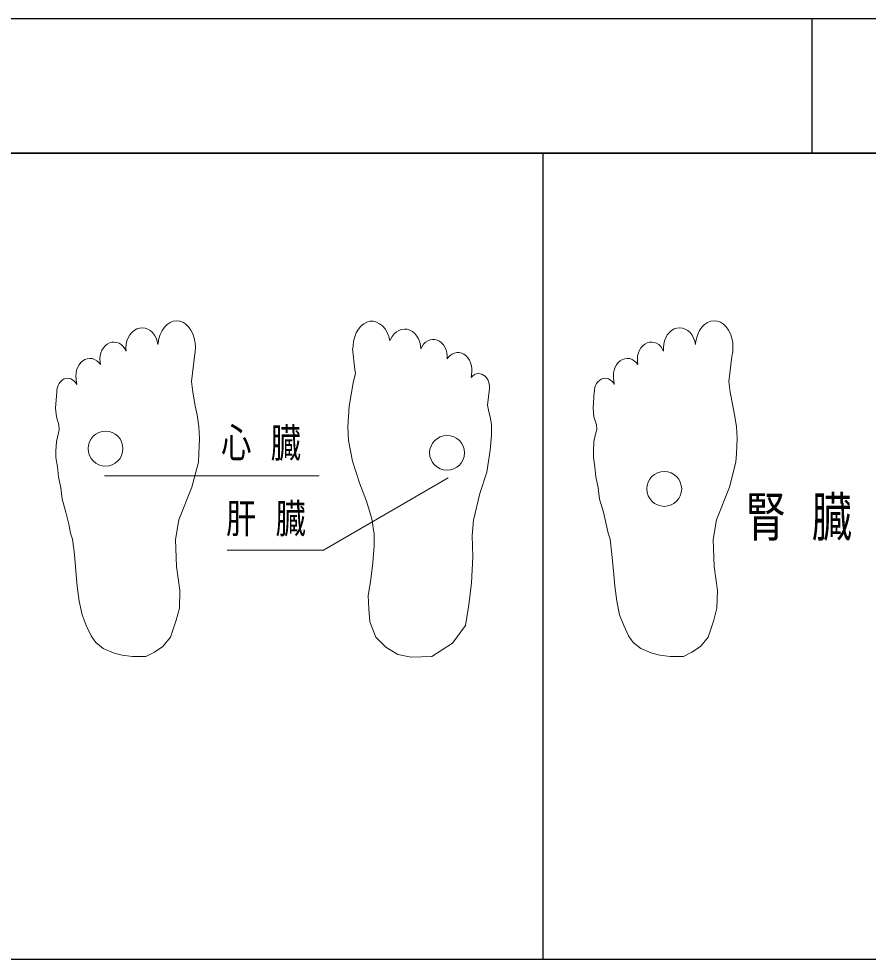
# Model space of a CAD drawing. Units: millimetres on the paper. Extents: x -365 to 0, y -12 to 257.
# Drawn here: x -253.03 to -231.96, y 204.02 to 227.35 of the extents above; entities that cross this region are included whole.
import ezdxf

# ---------------------------------------------------------------- set-up
doc = ezdxf.new("R2010")
doc.units = ezdxf.units.MM
doc.layers.add('LY_1', color=7, linetype='Continuous', lineweight=13)
doc.styles.add('ＭＳ ゴシック', font='')
doc.styles.get('ＭＳ ゴシック').set_extended_font_data('MS Gothic')

msp = doc.modelspace()

# ---------------------------------------------------------------- linework, layer by layer
at = {"layer": 'LY_1', "lineweight": 25}
for p, q in [((-233.356, 227.35), (-253.356, 227.35)), ((-233.356, 227.35), (-233.356, 224.017)), ((-213.356, 227.35), (-233.356, 227.35)), ((-233.356, 227.35), (-233.356, 224.017)), ((-253.356, 224.017), (-213.356, 224.017)), ((-233.356, 224.017), (-253.356, 224.017)), ((-253.356, 224.017), (-213.356, 224.017)), ((-240.023, 204.017), (-240.023, 224.017)), ((-213.356, 224.017), (-233.356, 224.017)), ((-253.356, 204.017), (-213.356, 204.017))]:
    msp.add_line(p, q, dxfattribs=at)
at = {"layer": 'LY_1'}
for p, q in [((-249.274, 219.817), (-249.347, 219.767)), ((-249.195, 219.848), (-249.274, 219.817)), ((-249.114, 219.859), (-249.195, 219.848)), ((-249.033, 219.85), (-249.114, 219.859)), ((-248.954, 219.821), (-249.033, 219.85)), ((-248.88, 219.773), (-248.954, 219.821)), ((-244.393, 219.823), (-244.469, 219.783)), ((-244.313, 219.844), (-244.393, 219.823)), ((-244.232, 219.844), (-244.313, 219.844)), ((-244.152, 219.825), (-244.232, 219.844)), ((-244.075, 219.785), (-244.152, 219.825)), ((-235.94, 219.817), (-236.014, 219.767)), ((-235.862, 219.848), (-235.94, 219.817)), ((-235.781, 219.859), (-235.862, 219.848)), ((-235.7, 219.85), (-235.781, 219.859)), ((-235.621, 219.821), (-235.7, 219.85)), ((-235.547, 219.773), (-235.621, 219.821)), ((-250.223, 219.569), (-250.272, 219.508)), ((-250.165, 219.618), (-250.223, 219.569)), ((-250.102, 219.655), (-250.165, 219.618)), ((-250.034, 219.676), (-250.102, 219.655)), ((-249.965, 219.683), (-250.034, 219.676)), ((-249.895, 219.675), (-249.965, 219.683)), ((-249.828, 219.651), (-249.895, 219.675)), ((-249.765, 219.614), (-249.828, 219.651)), ((-249.708, 219.563), (-249.765, 219.614)), ((-249.47, 219.616), (-249.516, 219.521)), ((-249.413, 219.699), (-249.47, 219.616)), ((-249.347, 219.767), (-249.413, 219.699)), ((-248.813, 219.707), (-248.88, 219.773)), ((-248.755, 219.626), (-248.813, 219.707)), ((-248.708, 219.531), (-248.755, 219.626)), ((-244.602, 219.649), (-244.654, 219.559)), ((-244.54, 219.724), (-244.602, 219.649)), ((-244.469, 219.783), (-244.54, 219.724)), ((-244.004, 219.728), (-244.075, 219.785)), ((-243.942, 219.654), (-244.004, 219.728)), ((-243.889, 219.565), (-243.942, 219.654)), ((-243.848, 219.465), (-243.889, 219.565)), ((-243.659, 219.582), (-243.716, 219.531)), ((-243.596, 219.62), (-243.659, 219.582)), ((-243.529, 219.644), (-243.596, 219.62)), ((-243.46, 219.652), (-243.529, 219.644)), ((-243.39, 219.646), (-243.46, 219.652)), ((-243.323, 219.625), (-243.39, 219.646)), ((-243.259, 219.589), (-243.323, 219.625)), ((-243.201, 219.54), (-243.259, 219.589)), ((-236.889, 219.569), (-236.939, 219.508)), ((-236.832, 219.618), (-236.889, 219.569)), ((-236.768, 219.655), (-236.832, 219.618)), ((-236.701, 219.676), (-236.768, 219.655)), ((-236.631, 219.683), (-236.701, 219.676)), ((-236.562, 219.675), (-236.631, 219.683)), ((-236.495, 219.651), (-236.562, 219.675)), ((-236.432, 219.614), (-236.495, 219.651)), ((-236.375, 219.563), (-236.432, 219.614)), ((-236.137, 219.616), (-236.183, 219.521)), ((-236.08, 219.699), (-236.137, 219.616)), ((-236.014, 219.767), (-236.08, 219.699)), ((-235.48, 219.707), (-235.547, 219.773)), ((-235.422, 219.626), (-235.48, 219.707)), ((-235.375, 219.531), (-235.422, 219.626)), ((-250.343, 219.358), (-250.362, 219.274)), ((-250.313, 219.437), (-250.343, 219.358)), ((-250.272, 219.508), (-250.313, 219.437)), ((-249.66, 219.501), (-249.708, 219.563)), ((-249.62, 219.429), (-249.66, 219.501)), ((-249.591, 219.35), (-249.62, 219.429)), ((-249.574, 219.265), (-249.591, 219.35)), ((-249.55, 219.415), (-249.57, 219.302)), ((-249.516, 219.521), (-249.55, 219.415)), ((-248.673, 219.426), (-248.708, 219.531)), ((-248.651, 219.314), (-248.673, 219.426)), ((-244.721, 219.349), (-244.735, 219.235)), ((-244.694, 219.458), (-244.721, 219.349)), ((-244.654, 219.559), (-244.694, 219.458)), ((-243.82, 219.356), (-243.848, 219.465)), ((-243.804, 219.397), (-243.82, 219.356)), ((-243.764, 219.469), (-243.804, 219.397)), ((-243.716, 219.531), (-243.764, 219.469)), ((-243.152, 219.479), (-243.201, 219.54)), ((-243.111, 219.408), (-243.152, 219.479)), ((-243.08, 219.33), (-243.111, 219.408)), ((-242.883, 219.359), (-242.936, 219.323)), ((-242.826, 219.383), (-242.883, 219.359)), ((-242.766, 219.394), (-242.826, 219.383)), ((-242.705, 219.391), (-242.766, 219.394)), ((-242.646, 219.376), (-242.705, 219.391)), ((-242.59, 219.348), (-242.646, 219.376)), ((-242.539, 219.308), (-242.59, 219.348)), ((-237.01, 219.358), (-237.028, 219.274)), ((-236.98, 219.437), (-237.01, 219.358)), ((-236.939, 219.508), (-236.98, 219.437)), ((-236.326, 219.501), (-236.375, 219.563)), ((-236.287, 219.429), (-236.326, 219.501)), ((-236.258, 219.35), (-236.287, 219.429)), ((-236.241, 219.265), (-236.258, 219.35)), ((-236.217, 219.415), (-236.237, 219.302)), ((-236.183, 219.521), (-236.217, 219.415)), ((-235.34, 219.426), (-235.375, 219.531)), ((-235.318, 219.314), (-235.34, 219.426)), ((-250.963, 219.126), (-250.99, 219.059)), ((-250.927, 219.186), (-250.963, 219.126)), ((-250.883, 219.238), (-250.927, 219.186)), ((-250.832, 219.279), (-250.883, 219.238)), ((-250.777, 219.309), (-250.832, 219.279)), ((-250.718, 219.326), (-250.777, 219.309)), ((-250.657, 219.33), (-250.718, 219.326)), ((-250.597, 219.321), (-250.657, 219.33)), ((-250.54, 219.299), (-250.597, 219.321)), ((-250.486, 219.265), (-250.54, 219.299)), ((-250.437, 219.22), (-250.486, 219.265)), ((-250.396, 219.165), (-250.437, 219.22)), ((-250.363, 219.102), (-250.396, 219.165)), ((-250.362, 219.274), (-250.368, 219.188)), ((-250.368, 219.188), (-250.363, 219.102)), ((-249.57, 219.302), (-249.574, 219.265)), ((-248.643, 219.199), (-248.651, 219.314)), ((-248.65, 219.083), (-248.643, 219.199)), ((-244.745, 219.172), (-244.694, 218.643)), ((-244.735, 219.235), (-244.737, 219.172)), ((-243.062, 219.246), (-243.08, 219.33)), ((-243.054, 219.159), (-243.061, 219.246)), ((-243.024, 219.22), (-243.054, 219.159)), ((-242.984, 219.277), (-243.024, 219.22)), ((-242.936, 219.323), (-242.984, 219.277)), ((-242.494, 219.258), (-242.539, 219.308)), ((-242.456, 219.199), (-242.494, 219.258)), ((-242.428, 219.132), (-242.456, 219.199)), ((-242.409, 219.06), (-242.428, 219.132)), ((-237.63, 219.126), (-237.657, 219.059)), ((-237.594, 219.186), (-237.63, 219.126)), ((-237.55, 219.238), (-237.594, 219.186)), ((-237.499, 219.279), (-237.55, 219.238)), ((-237.443, 219.309), (-237.499, 219.279)), ((-237.385, 219.326), (-237.443, 219.309)), ((-237.324, 219.33), (-237.385, 219.326)), ((-237.264, 219.321), (-237.324, 219.33)), ((-237.206, 219.299), (-237.264, 219.321)), ((-237.152, 219.265), (-237.206, 219.299)), ((-237.104, 219.22), (-237.152, 219.265)), ((-237.063, 219.165), (-237.104, 219.22)), ((-237.03, 219.102), (-237.063, 219.165)), ((-237.028, 219.274), (-237.035, 219.188)), ((-237.035, 219.188), (-237.03, 219.102)), ((-236.237, 219.302), (-236.241, 219.265)), ((-235.31, 219.199), (-235.318, 219.314)), ((-235.316, 219.083), (-235.31, 219.199)), ((-251.44, 218.864), (-251.489, 218.82)), ((-251.385, 218.896), (-251.44, 218.864)), ((-251.327, 218.916), (-251.385, 218.896)), ((-251.267, 218.923), (-251.327, 218.916)), ((-251.207, 218.918), (-251.267, 218.923)), ((-251.148, 218.899), (-251.207, 218.918)), ((-251.093, 218.867), (-251.148, 218.899)), ((-251.043, 218.824), (-251.093, 218.867)), ((-251.008, 218.986), (-251.015, 218.911)), ((-251.015, 218.911), (-251.012, 218.836)), ((-250.99, 219.059), (-251.008, 218.986)), ((-248.743, 218.35), (-248.67, 218.97)), ((-248.67, 218.97), (-248.65, 219.083)), ((-242.4, 218.986), (-242.409, 219.06)), ((-242.402, 218.91), (-242.4, 218.986)), ((-242.376, 218.945), (-242.402, 218.91)), ((-242.329, 218.993), (-242.376, 218.945)), ((-242.277, 219.03), (-242.329, 218.993)), ((-242.22, 219.055), (-242.277, 219.03)), ((-242.16, 219.068), (-242.22, 219.055)), ((-242.1, 219.067), (-242.16, 219.068)), ((-242.04, 219.053), (-242.1, 219.067)), ((-241.984, 219.026), (-242.04, 219.053)), ((-241.932, 218.988), (-241.984, 219.026)), ((-241.886, 218.938), (-241.932, 218.988)), ((-241.847, 218.88), (-241.886, 218.938)), ((-241.818, 218.814), (-241.847, 218.88)), ((-238.107, 218.864), (-238.156, 218.82)), ((-238.052, 218.896), (-238.107, 218.864)), ((-237.994, 218.916), (-238.052, 218.896)), ((-237.934, 218.923), (-237.994, 218.916)), ((-237.873, 218.918), (-237.934, 218.923)), ((-237.815, 218.899), (-237.873, 218.918)), ((-237.76, 218.867), (-237.815, 218.899)), ((-237.71, 218.824), (-237.76, 218.867)), ((-237.675, 218.986), (-237.682, 218.911)), ((-237.682, 218.911), (-237.679, 218.836)), ((-237.657, 219.059), (-237.675, 218.986)), ((-235.41, 218.35), (-235.337, 218.97)), ((-235.337, 218.97), (-235.316, 219.083)), ((-251.591, 218.635), (-251.606, 218.562)), ((-251.566, 218.704), (-251.591, 218.635)), ((-251.531, 218.766), (-251.566, 218.704)), ((-251.489, 218.82), (-251.531, 218.766)), ((-251, 218.771), (-251.043, 218.824)), ((-251.012, 218.836), (-251, 218.771)), ((-244.694, 218.643), (-244.677, 218.558)), ((-241.798, 218.743), (-241.818, 218.814)), ((-241.788, 218.668), (-241.798, 218.743)), ((-241.789, 218.593), (-241.788, 218.668)), ((-238.258, 218.635), (-238.273, 218.562)), ((-238.233, 218.704), (-238.258, 218.635)), ((-238.198, 218.766), (-238.233, 218.704)), ((-238.156, 218.82), (-238.198, 218.766)), ((-237.667, 218.771), (-237.71, 218.824)), ((-237.679, 218.836), (-237.667, 218.771)), ((-251.917, 218.406), (-251.958, 218.379)), ((-251.872, 218.423), (-251.917, 218.406)), ((-251.826, 218.431), (-251.872, 218.423)), ((-251.78, 218.428), (-251.826, 218.431)), ((-251.734, 218.416), (-251.78, 218.428)), ((-251.691, 218.393), (-251.734, 218.416)), ((-251.606, 218.562), (-251.611, 218.487)), ((-251.611, 218.487), (-251.605, 218.412)), ((-251.605, 218.412), (-251.6, 218.384)), ((-244.677, 218.558), (-244.728, 218.319)), ((-241.8, 218.519), (-241.802, 218.454)), ((-241.799, 218.458), (-241.802, 218.454)), ((-241.8, 218.519), (-241.789, 218.593)), ((-241.763, 218.494), (-241.799, 218.458)), ((-241.722, 218.521), (-241.763, 218.494)), ((-241.677, 218.539), (-241.722, 218.521)), ((-241.631, 218.547), (-241.677, 218.539)), ((-241.585, 218.545), (-241.631, 218.547)), ((-241.54, 218.533), (-241.585, 218.545)), ((-241.496, 218.512), (-241.54, 218.533)), ((-241.457, 218.481), (-241.496, 218.512)), ((-241.422, 218.442), (-241.457, 218.481)), ((-241.394, 218.397), (-241.422, 218.442)), ((-241.372, 218.345), (-241.394, 218.397)), ((-238.583, 218.406), (-238.625, 218.379)), ((-238.539, 218.423), (-238.583, 218.406)), ((-238.493, 218.431), (-238.539, 218.423)), ((-238.447, 218.428), (-238.493, 218.431)), ((-238.401, 218.416), (-238.447, 218.428)), ((-238.358, 218.393), (-238.401, 218.416)), ((-238.273, 218.562), (-238.278, 218.487)), ((-238.278, 218.487), (-238.272, 218.412)), ((-238.272, 218.412), (-238.267, 218.384)), ((-252.069, 218.198), (-252.079, 218.141)), ((-252.051, 218.252), (-252.069, 218.198)), ((-252.026, 218.301), (-252.051, 218.252)), ((-251.995, 218.343), (-252.026, 218.301)), ((-251.958, 218.379), (-251.995, 218.343)), ((-251.652, 218.362), (-251.691, 218.393)), ((-251.618, 218.323), (-251.652, 218.362)), ((-251.59, 218.277), (-251.618, 218.323)), ((-251.6, 218.384), (-251.59, 218.277)), ((-248.743, 218.35), (-248.712, 218.086)), ((-244.728, 218.319), (-244.831, 217.739)), ((-241.352, 218.175), (-241.379, 217.967)), ((-241.357, 218.29), (-241.372, 218.345)), ((-241.351, 218.233), (-241.357, 218.29)), ((-241.352, 218.175), (-241.351, 218.233)), ((-238.736, 218.198), (-238.746, 218.141)), ((-238.718, 218.252), (-238.736, 218.198)), ((-238.693, 218.301), (-238.718, 218.252)), ((-238.662, 218.343), (-238.693, 218.301)), ((-238.625, 218.379), (-238.661, 218.343)), ((-238.319, 218.362), (-238.358, 218.393)), ((-238.285, 218.323), (-238.319, 218.362)), ((-238.256, 218.277), (-238.285, 218.323)), ((-238.267, 218.384), (-238.256, 218.277)), ((-235.41, 218.35), (-235.379, 218.086)), ((-252.085, 218.096), (-252.115, 217.688)), ((-252.079, 218.141), (-252.081, 218.096)), ((-248.712, 218.086), (-248.65, 217.745)), ((-241.379, 217.967), (-241.396, 217.767)), ((-238.751, 218.096), (-238.782, 217.688)), ((-238.746, 218.141), (-238.748, 218.096)), ((-235.379, 218.086), (-235.317, 217.745)), ((-248.65, 217.745), (-248.603, 217.527)), ((-244.831, 217.739), (-244.865, 217.227)), ((-241.396, 217.767), (-241.376, 217.637)), ((-235.317, 217.745), (-235.27, 217.527)), ((-252.115, 217.688), (-252.092, 217.477)), ((-252.092, 217.477), (-252.033, 217.277)), ((-248.603, 217.527), (-248.557, 217.233)), ((-241.376, 217.637), (-241.329, 217.433)), ((-238.782, 217.688), (-238.759, 217.477)), ((-238.759, 217.477), (-238.7, 217.277)), ((-235.27, 217.527), (-235.224, 217.233)), ((-252.033, 217.277), (-252.022, 217.16)), ((-248.557, 217.233), (-248.541, 216.938)), ((-241.329, 217.433), (-241.3, 217.278)), ((-241.3, 217.023), (-241.3, 217.278)), ((-238.7, 217.277), (-238.688, 217.16)), ((-235.224, 217.233), (-235.208, 216.938)), ((-252.045, 217.078), (-252.092, 216.866)), ((-252.022, 217.16), (-252.045, 217.078)), ((-244.865, 217.227), (-244.848, 216.886)), ((-241.334, 216.647), (-241.3, 217.023)), ((-238.712, 217.078), (-238.759, 216.866)), ((-238.688, 217.16), (-238.712, 217.078)), ((-252.092, 216.866), (-252.104, 216.62)), ((-248.541, 216.938), (-248.557, 216.565)), ((-244.848, 216.886), (-244.745, 216.374)), ((-238.759, 216.866), (-238.771, 216.62)), ((-235.208, 216.938), (-235.224, 216.565)), ((-252.104, 216.62), (-252.104, 216.467)), ((-248.557, 216.565), (-248.57, 216.353)), ((-241.42, 216.102), (-241.334, 216.647)), ((-238.771, 216.62), (-238.771, 216.467)), ((-235.224, 216.565), (-235.237, 216.353)), ((-252.104, 216.467), (-252.069, 216.232)), ((-248.732, 215.731), (-248.57, 216.353)), ((-244.745, 216.374), (-244.564, 215.808)), ((-238.771, 216.467), (-238.735, 216.232)), ((-235.399, 215.731), (-235.237, 216.353)), ((-252.069, 216.232), (-252.045, 215.986)), ((-241.59, 215.573), (-241.42, 216.102)), ((-238.735, 216.232), (-238.712, 215.986)), ((-252.045, 215.986), (-251.986, 215.716)), ((-250.901, 216.009), (-245.573, 216.009)), ((-245.469, 214.164), (-242.376, 215.957)), ((-238.712, 215.986), (-238.653, 215.716)), ((-251.986, 215.716), (-251.951, 215.434)), ((-249.057, 214.92), (-248.732, 215.731)), ((-244.564, 215.808), (-244.403, 215.384)), ((-238.653, 215.716), (-238.618, 215.434)), ((-235.723, 214.92), (-235.399, 215.731)), ((-251.951, 215.434), (-251.857, 215.106)), ((-244.403, 215.384), (-244.271, 214.945)), ((-241.744, 214.908), (-241.59, 215.573)), ((-238.618, 215.434), (-238.524, 215.106)), ((-251.857, 215.106), (-251.787, 214.812)), ((-249.138, 214.433), (-249.057, 214.92)), ((-244.271, 214.945), (-244.213, 214.565)), ((-241.778, 214.533), (-241.744, 214.908)), ((-238.524, 215.106), (-238.454, 214.812)), ((-235.805, 214.433), (-235.723, 214.92)), ((-251.787, 214.812), (-251.74, 214.589)), ((-238.454, 214.812), (-238.407, 214.589)), ((-251.74, 214.589), (-251.693, 214.437)), ((-251.693, 214.437), (-251.646, 214.061)), ((-249.111, 213.757), (-249.138, 214.433)), ((-244.213, 214.565), (-244.213, 214.272)), ((-241.761, 214.004), (-241.778, 214.533)), ((-238.407, 214.589), (-238.36, 214.437)), ((-238.36, 214.437), (-238.313, 214.061)), ((-235.778, 213.757), (-235.805, 214.433)), ((-244.213, 214.272), (-244.242, 213.848)), ((-251.646, 214.061), (-251.611, 213.65)), ((-247.86, 214.164), (-245.469, 214.164)), ((-241.795, 213.356), (-241.761, 214.004)), ((-238.313, 214.061), (-238.278, 213.65)), ((-249.03, 213.162), (-249.111, 213.757)), ((-244.242, 213.848), (-244.3, 213.38)), ((-235.696, 213.162), (-235.778, 213.757)), ((-251.611, 213.65), (-251.576, 213.275)), ((-238.278, 213.65), (-238.242, 213.275)), ((-251.576, 213.275), (-251.529, 212.899)), ((-244.3, 213.38), (-244.359, 213.043)), ((-241.863, 212.81), (-241.795, 213.356)), ((-238.242, 213.275), (-238.195, 212.899)), ((-249.04, 212.723), (-249.03, 213.162)), ((-244.359, 213.043), (-244.344, 212.707)), ((-235.707, 212.723), (-235.696, 213.162)), ((-251.529, 212.899), (-251.458, 212.559)), ((-241.948, 212.298), (-241.863, 212.81)), ((-238.195, 212.899), (-238.125, 212.559)), ((-249.122, 212.43), (-249.04, 212.723)), ((-244.344, 212.707), (-244.315, 212.385)), ((-235.789, 212.43), (-235.707, 212.723)), ((-251.458, 212.559), (-251.353, 212.3)), ((-249.263, 212.007), (-249.122, 212.43)), ((-244.315, 212.385), (-244.169, 212.005)), ((-238.125, 212.559), (-238.019, 212.3)), ((-235.93, 212.007), (-235.789, 212.43)), ((-251.353, 212.3), (-251.235, 212.042)), ((-242.272, 211.855), (-241.948, 212.298)), ((-238.019, 212.3), (-237.902, 212.042)), ((-251.235, 212.042), (-251.118, 211.878)), ((-251.118, 211.878), (-250.93, 211.725)), ((-249.451, 211.772), (-249.263, 212.007)), ((-244.169, 212.005), (-243.92, 211.756)), ((-237.902, 212.042), (-237.785, 211.878)), ((-237.785, 211.878), (-237.597, 211.725)), ((-236.118, 211.772), (-235.93, 212.007)), ((-250.93, 211.725), (-250.66, 211.608)), ((-249.874, 211.526), (-249.662, 211.631)), ((-249.662, 211.631), (-249.451, 211.772)), ((-243.92, 211.756), (-243.628, 211.581)), ((-242.784, 211.531), (-242.272, 211.855)), ((-237.597, 211.725), (-237.327, 211.608)), ((-236.54, 211.526), (-236.329, 211.631)), ((-236.329, 211.631), (-236.118, 211.772)), ((-250.66, 211.608), (-250.46, 211.561)), ((-250.461, 211.561), (-250.202, 211.526)), ((-250.202, 211.526), (-249.874, 211.526)), ((-243.628, 211.581), (-243.291, 211.507)), ((-243.291, 211.507), (-242.784, 211.531)), ((-237.327, 211.608), (-237.127, 211.561)), ((-237.127, 211.561), (-236.869, 211.526)), ((-236.869, 211.526), (-236.54, 211.526))]:
    msp.add_line(p, q, dxfattribs=at)
for centre in [(-250.875, 216.685), (-242.402, 216.581), (-237.016, 215.686)]:
    msp.add_circle(centre, 0.433, dxfattribs=at)

# ---------------------------------------------------------------- texts
at = {"layer": 'LY_1', "attachment_point": 4, "style": 'ＭＳ ゴシック'}
for s, insert, char_height in [('\\T1.64;\\W0.75;心臓', (-248.007, 216.789), 0.7331), ('\\T1.64;\\W0.75;腎臓', (-234.998, 214.942), 0.9775), ('\\T1.64;\\W0.75;肝臓', (-247.886, 214.912), 0.7331)]:
    msp.add_mtext(s, dxfattribs=dict(at, insert=insert, char_height=char_height))

doc.saveas('drawing.dxf')
